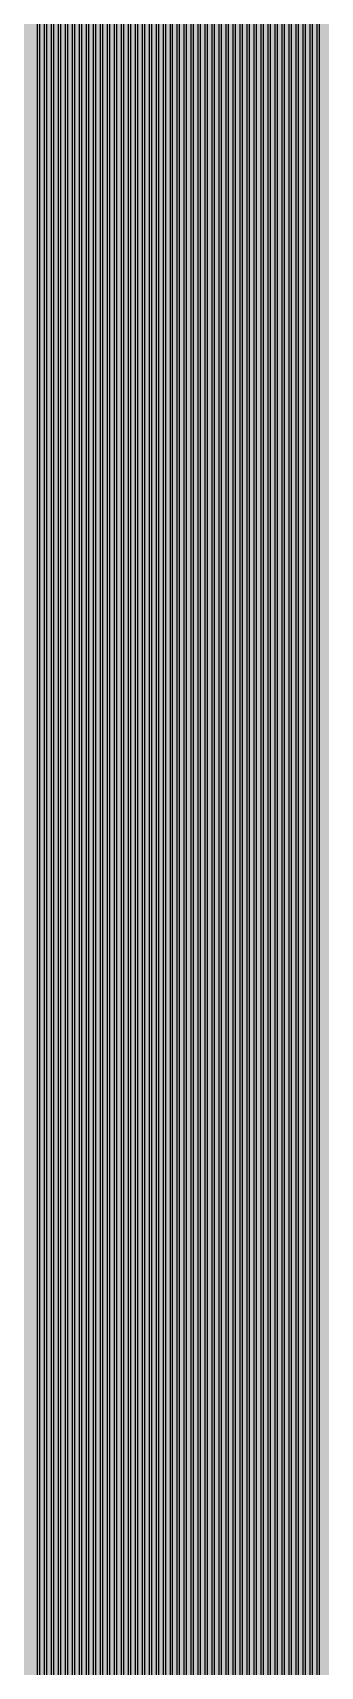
# Model space of a CAD drawing. Header units: metres. Extents: x -7231 to 10969, y -37556 to 1873.
# Drawn here: x 2966 to 3254, y -4676 to -3039 of the extents above; entities that cross this region are included whole.
import ezdxf

# ---------------------------------------------------------------- set-up
doc = ezdxf.new("R2010")
doc.units = ezdxf.units.M
doc.layers.add('Metal1', color=4, linetype='CONTINUOUS')
doc.layers.add('Polyimide', color=7, linetype='CONTINUOUS')

msp = doc.modelspace()

# ---------------------------------------------------------------- hatches: boundary and pattern name
at = {"layer": 'Polyimide'}
msp.add_hatch(color=7, dxfattribs=at).paths.add_polyline_path([(4065.7, -468), (4066.7, -502), (4068.5, -536), (4071.4, -570), (4075.5, -604), (4081, -638), (4088, -672), (4096.5, -706), (4106.6, -740), (4118.3, -774), (4131.6, -808), (4146.5, -842), (4162.9, -876), (4180.7, -910), (4199.8, -944), (4220.2, -978), (4241.7, -1012), (4264.2, -1046), (4287.5, -1080), (4311.5, -1114), (4336, -1148), (4360.9, -1182), (4385.9, -1216), (4410.9, -1250), (4435.7, -1284), (4460.2, -1318), (4484.2, -1352), (4507.5, -1385.9), (4530, -1419.9), (4551.5, -1453.9), (4571.9, -1487.9), (4591.1, -1521.9), (4608.9, -1555.9), (4625.3, -1589.9), (4640.1, -1623.9), (4653.4, -1657.9), (4665.1, -1691.9), (4675.2, -1725.9), (4683.7, -1759.9), (4690.7, -1793.9), (4696.2, -1827.9), (4700.3, -1861.9), (4703.2, -1895.9), (4705.1, -1929.9), (4706.1, -1963.9), (4706.4, -1997.9), (4706.5, -2031.9), (4706.5, -4793), (4710, -4838.4), (4720.2, -4882.7), (4737.1, -4925), (4760.1, -4964.2), (4788.9, -4999.5), (4822.6, -5030), (4860.5, -5055.1), (4901.8, -5074.2), (4901.8, -5074.2), (4970.7, -5105.2), (5034.7, -5145.3), (5092.8, -5193.5), (5143.8, -5249.2), (5186.9, -5311.2), (5221.2, -5378.4), (5246.2, -5449.7), (5261.4, -5523.7), (5266.5, -5599), (5261.4, -5674.3), (5246.2, -5748.3), (5221.2, -5819.6), (5186.9, -5886.8), (5143.8, -5948.8), (5092.8, -6004.5), (5034.7, -6052.7), (4970.7, -6092.8), (4901.8, -6123.8), (4860.5, -6142.9), (4822.6, -6168), (4788.9, -6198.5), (4760.1, -6233.8), (4737.1, -6273), (4720.2, -6315.3), (4710, -6359.6), (4706.5, -6405), (4706.5, -9221.5), (4710, -9266.9), (4720.2, -9311.2), (4737.1, -9353.5), (4760.1, -9392.7), (4788.9, -9428), (4822.6, -9458.5), (4860.5, -9483.6), (4901.8, -9502.7), (4970.7, -9533.7), (5034.7, -9573.8), (5092.8, -9622), (5143.8, -9677.7), (5186.9, -9739.7), (5221.2, -9806.9), (5246.2, -9878.2), (5261.4, -9952.2), (5266.5, -10027.5), (5261.4, -10102.8), (5246.2, -10176.8), (5221.2, -10248.1), (5186.9, -10315.3), (5143.8, -10377.3), (5092.8, -10433), (5034.7, -10481.2), (4970.7, -10521.3), (4901.8, -10552.3), (4860.5, -10571.4), (4822.6, -10596.5), (4788.9, -10627), (4760.1, -10662.3), (4737.1, -10701.5), (4720.2, -10743.8), (4710, -10788.1), (4706.5, -10833.5), (4706.5, -13650), (4710, -13695.4), (4720.2, -13739.7), (4737.1, -13782), (4760.1, -13821.2), (4788.9, -13856.5), (4822.6, -13887), (4860.5, -13912.1), (4901.8, -13931.2), (4970.7, -13962.2), (5034.7, -14002.2), (5092.8, -14050.5), (5143.8, -14106.2), (5186.9, -14168.2), (5221.2, -14235.4), (5246.2, -14306.7), (5261.4, -14380.7), (5266.5, -14456), (5261.4, -14531.3), (5246.2, -14605.3), (5221.2, -14676.5), (5186.9, -14743.8), (5143.8, -14805.8), (5092.8, -14861.5), (5034.7, -14909.7), (4970.7, -14949.8), (4901.8, -14980.8), (4860.5, -14999.9), (4822.6, -15025), (4788.9, -15055.5), (4760.1, -15090.8), (4737.1, -15130), (4720.2, -15172.3), (4710, -15216.6), (4706.5, -15262), (4706.5, -15456), (4720.9, -15750), (4764.1, -16041.3), (4835.7, -16326.8), (4934.9, -16604), (5060.7, -16870.2), (5212.1, -17122.7), (5387.5, -17359.2), (5585.2, -17577.3), (5803.3, -17775), (6039.8, -17950.4), (6292.3, -18101.8), (6558.4, -18227.6), (6835.6, -18326.8), (7121.2, -18398.3), (7412.4, -18441.5), (7706.5, -18456), (9969, -18456), (10047.4, -18459.8), (10125.1, -18471.4), (10201.2, -18490.4), (10275.2, -18516.9), (10346.1, -18550.5), (10413.5, -18590.8), (10476.5, -18637.6), (10534.7, -18690.3), (10587.4, -18748.5), (10634.2, -18811.5), (10674.5, -18878.9), (10708.1, -18949.8), (10734.6, -19023.8), (10753.6, -19099.9), (10765.2, -19177.6), (10769, -19256), (10769, -20895.8), (10730.2, -20951.4), (10694.6, -21009.1), (10662.2, -21068.6), (10633.2, -21129.9), (10607.6, -21192.7), (10585.5, -21256.7), (10566.9, -21322), (10552, -21388.1), (10540.8, -21455), (10533.4, -21522.3), (10529.6, -21590), (10529.6, -21657.8), (10533.4, -21725.5), (10540.8, -21792.9), (10552, -21859.7), (10566.9, -21925.9), (10585.5, -21991.1), (10607.6, -22055.2), (10633.2, -22117.9), (10662.2, -22179.2), (10694.6, -22238.7), (10730.2, -22296.4), (10769, -22352), (10769, -32454.2), (10728.7, -32510.5), (10691.7, -32568.9), (10658, -32629.3), (10627.8, -32691.6), (10601.2, -32755.4), (10578.2, -32820.7), (10558.9, -32887.1), (10543.4, -32954.5), (10531.8, -33022.7), (10524, -33091.4), (10520.1, -33160.5), (10520.1, -33229.7), (10524, -33298.8), (10531.8, -33367.5), (10543.4, -33435.7), (10558.9, -33503.1), (10578.2, -33569.5), (10601.2, -33634.8), (10627.8, -33698.6), (10658, -33760.8), (10691.7, -33821.3), (10728.7, -33879.7), (10769, -33936), (10769, -36556), (10765.2, -36634.4), (10753.6, -36712.1), (10734.6, -36788.2), (10708.1, -36862.1), (10674.5, -36933.1), (10634.2, -37000.5), (10587.4, -37063.5), (10534.7, -37121.7), (10476.5, -37174.4), (10413.5, -37221.2), (10346.1, -37261.5), (10275.2, -37295.1), (10201.2, -37321.6), (10125.1, -37340.6), (10047.4, -37352.1), (9969, -37356), (-6231, -37356), (-6309.4, -37352.1), (-6387.1, -37340.6), (-6463.2, -37321.6), (-6537.2, -37295.1), (-6608.1, -37261.5), (-6675.5, -37221.2), (-6738.5, -37174.4), (-6796.7, -37121.7), (-6849.4, -37063.5), (-6896.2, -37000.5), (-6936.5, -36933.1), (-6970.1, -36862.1), (-6996.6, -36788.2), (-7015.6, -36712.1), (-7027.2, -36634.4), (-7031, -36556), (-7031, -33936), (-6990.7, -33879.8), (-6953.7, -33821.3), (-6920, -33760.9), (-6889.8, -33698.6), (-6863.2, -33634.8), (-6840.2, -33569.5), (-6820.9, -33503.1), (-6805.4, -33435.7), (-6793.7, -33367.5), (-6785.9, -33298.8), (-6782, -33229.7), (-6782, -33160.5), (-6785.9, -33091.4), (-6793.7, -33022.7), (-6805.4, -32954.5), (-6820.9, -32887.1), (-6840.2, -32820.6), (-6863.2, -32755.4), (-6889.8, -32691.5), (-6920, -32629.3), (-6953.7, -32568.9), (-6990.7, -32510.4), (-7031, -32454.2), (-7031, -22364.8), (-6990.7, -22308.6), (-6953.7, -22250.1), (-6920, -22189.7), (-6889.8, -22127.5), (-6863.2, -22063.6), (-6840.2, -21998.4), (-6820.9, -21931.9), (-6805.4, -21864.5), (-6793.7, -21796.3), (-6785.9, -21727.6), (-6782, -21658.5), (-6782, -21589.3), (-6785.9, -21520.3), (-6793.7, -21451.5), (-6805.4, -21383.3), (-6820.9, -21315.9), (-6840.2, -21249.5), (-6863.2, -21184.2), (-6889.8, -21120.4), (-6920, -21058.1), (-6953.7, -20997.7), (-6990.7, -20939.3), (-7031, -20883), (-7031, -19256), (-7027.2, -19177.6), (-7015.6, -19099.9), (-6996.6, -19023.8), (-6970.1, -18949.8), (-6936.5, -18878.9), (-6896.2, -18811.5), (-6849.4, -18748.5), (-6796.7, -18690.3), (-6738.5, -18637.6), (-6675.5, -18590.8), (-6608.1, -18550.5), (-6537.2, -18516.9), (-6463.2, -18490.4), (-6387.1, -18471.4), (-6309.4, -18459.8), (-6231, -18456), (-3968.5, -18456), (-3674.4, -18441.5), (-3383.2, -18398.3), (-3097.6, -18326.8), (-2820.4, -18227.6), (-2554.3, -18101.8), (-2301.8, -17950.4), (-2065.3, -17775), (-1847.2, -17577.3), (-1649.5, -17359.2), (-1474.1, -17122.7), (-1322.7, -16870.2), (-1196.9, -16604), (-1097.7, -16326.8), (-1026.1, -16041.3), (-982.9, -15750), (-968.5, -15456), (-968.5, -15262), (-972, -15216.6), (-982.2, -15172.3), (-999.1, -15130), (-1022.1, -15090.8), (-1050.9, -15055.5), (-1084.6, -15025), (-1122.5, -14999.9), (-1163.8, -14980.8), (-1232.7, -14949.8), (-1296.7, -14909.7), (-1354.8, -14861.5), (-1405.8, -14805.8), (-1448.9, -14743.8), (-1483.2, -14676.5), (-1508.2, -14605.3), (-1523.4, -14531.3), (-1528.5, -14456), (-1523.4, -14380.7), (-1508.2, -14306.7), (-1483.2, -14235.4), (-1448.9, -14168.2), (-1405.8, -14106.2), (-1354.8, -14050.5), (-1296.7, -14002.2), (-1232.7, -13962.2), (-1163.8, -13931.2), (-1122.5, -13912.1), (-1084.6, -13887), (-1050.9, -13856.5), (-1022.1, -13821.2), (-999.1, -13782), (-982.2, -13739.7), (-972, -13695.4), (-968.5, -13650), (-968.5, -12309.6), (-972, -12264.3), (-982.2, -12219.9), (-999.1, -12177.7), (-1022.1, -12138.5), (-1050.9, -12103.2), (-1084.6, -12072.6), (-1122.5, -12047.5), (-1163.8, -12028.5), (-1232.7, -11997.4), (-1296.7, -11957.4), (-1354.8, -11909.1), (-1405.8, -11853.5), (-1448.9, -11791.5), (-1483.2, -11724.2), (-1508.2, -11653), (-1523.4, -11579), (-1528.5, -11503.7), (-1523.4, -11428.3), (-1508.2, -11354.4), (-1483.2, -11283.1), (-1448.9, -11215.9), (-1405.8, -11153.8), (-1354.8, -11098.2), (-1296.7, -11049.9), (-1232.7, -11009.9), (-1163.8, -10978.8), (-1122.5, -10959.8), (-1084.6, -10934.7), (-1050.9, -10904.1), (-1022.1, -10868.9), (-999.1, -10829.6), (-982.2, -10787.4), (-972, -10743), (-968.5, -10697.7), (-968.5, -9357.3), (-972, -9311.9), (-982.2, -9267.6), (-999.1, -9225.4), (-1022.1, -9186.1), (-1050.9, -9150.8), (-1084.6, -9120.3), (-1122.5, -9095.2), (-1163.8, -9076.2), (-1163.8, -9076.2), (-1232.7, -9045.1), (-1296.7, -9005.1), (-1354.8, -8956.8), (-1405.8, -8901.1), (-1448.9, -8839.1), (-1483.2, -8771.9), (-1508.2, -8700.6), (-1523.4, -8626.7), (-1528.5, -8551.3), (-1523.4, -8476), (-1508.2, -8402), (-1483.2, -8330.8), (-1448.9, -8263.5), (-1405.8, -8201.5), (-1354.8, -8145.9), (-1296.7, -8097.6), (-1232.7, -8057.6), (-1163.8, -8026.5), (-1163.8, -8026.5), (-1122.5, -8007.4), (-1084.6, -7982.4), (-1050.9, -7951.8), (-1022.1, -7916.5), (-999.1, -7877.3), (-982.2, -7835), (-972, -7790.7), (-968.5, -7745.4), (-968.5, -6405), (-972, -6359.6), (-982.2, -6315.3), (-999.1, -6273), (-1022.1, -6233.8), (-1050.9, -6198.5), (-1084.6, -6168), (-1122.5, -6142.9), (-1163.8, -6123.8), (-1163.8, -6123.8), (-1232.7, -6092.8), (-1296.7, -6052.7), (-1354.8, -6004.5), (-1405.8, -5948.8), (-1448.9, -5886.8), (-1483.2, -5819.6), (-1508.2, -5748.3), (-1523.4, -5674.3), (-1528.5, -5599), (-1523.4, -5523.7), (-1508.2, -5449.7), (-1483.2, -5378.4), (-1448.9, -5311.2), (-1405.8, -5249.2), (-1354.8, -5193.5), (-1296.7, -5145.3), (-1232.7, -5105.2), (-1163.8, -5074.2), (-1163.8, -5074.2), (-1122.5, -5055.1), (-1084.6, -5030), (-1050.9, -4999.5), (-1022.1, -4964.2), (-999.1, -4925), (-982.2, -4882.7), (-972, -4838.4), (-968.5, -4793), (-968.5, -2031.9), (-968.4, -1997.9), (-968.1, -1963.9), (-967.1, -1929.9), (-965.2, -1895.9), (-962.2, -1861.9), (-958, -1827.9), (-952.4, -1793.9), (-945.3, -1759.9), (-936.6, -1725.9), (-926.4, -1691.9), (-914.4, -1657.9), (-900.9, -1623.9), (-885.7, -1589.9), (-869.1, -1555.9), (-850.9, -1521.9), (-831.4, -1487.9), (-810.6, -1453.9), (-788.7, -1419.9), (-765.8, -1385.9), (-742.1, -1352), (-717.6, -1318), (-692.7, -1284), (-667.4, -1250), (-641.9, -1216), (-616.4, -1182), (-591.1, -1148), (-566.1, -1114), (-541.7, -1080), (-517.9, -1046), (-495, -1012), (-473.1, -978), (-452.4, -944), (-432.8, -910), (-414.7, -876), (-398, -842), (-382.9, -808), (-369.3, -774), (-357.4, -740), (-347.1, -706), (-338.4, -672), (-331.3, -638), (-325.7, -604), (-321.5, -570), (-318.6, -536), (-316.7, -502), (-315.7, -468), (-315.3, -434), (-315.2, -400), (-315.2, 401), (-315.2, 451), (-315.2, 1644), (-270.2, 1644), (-270, 1637.1), (-269.4, 1630.3), (-268.2, 1623.5), (-266.7, 1616.8), (-264.7, 1610.2), (-262.3, 1603.8), (-259.4, 1597.6), (-256.2, 1591.5), (-252.6, 1585.7), (-248.6, 1580.1), (-244.2, 1574.8), (-239.5, 1569.8), (-234.5, 1565.1), (-229.2, 1560.7), (-223.6, 1556.7), (-217.8, 1553.1), (-211.7, 1549.8), (-205.4, 1547), (-199, 1544.6), (-192.4, 1542.6), (-185.7, 1541), (-179, 1539.9), (-172.1, 1539.2), (-165.2, 1539), (-158.4, 1539.2), (-151.5, 1539.9), (-144.8, 1541), (-138.1, 1542.6), (-131.5, 1544.6), (-125.1, 1547), (-118.8, 1549.8), (-112.8, 1553.1), (-106.9, 1556.7), (-101.3, 1560.7), (-96, 1565.1), (-91, 1569.8), (-86.3, 1574.8), (-81.9, 1580.1), (-77.9, 1585.7), (-74.3, 1591.5), (-71.1, 1597.6), (-68.2, 1603.8), (-65.8, 1610.2), (-63.8, 1616.8), (-62.3, 1623.5), (-61.1, 1630.3), (-60.5, 1637.1), (-60.2, 1644), (1853, 1644), (1853, 1573), (3815.2, 1573), (3815.5, 1579.5), (3816.1, 1586.1), (3817.2, 1592.5), (3818.7, 1598.9), (3820.6, 1605.1), (3822.9, 1611.3), (3825.6, 1617.2), (3828.6, 1623), (3832.1, 1628.6), (3835.9, 1633.9), (3840.1, 1638.9), (3844.5, 1643.7), (3849.3, 1648.2), (3854.4, 1652.3), (3859.7, 1656.1), (3865.2, 1659.6), (3871, 1662.7), (3877, 1665.4), (3883.1, 1667.7), (3889.4, 1669.6), (3895.7, 1671.1), (3902.2, 1672.1), (3908.7, 1672.8), (3915.2, 1673), (3921.8, 1672.8), (3928.3, 1672.1), (3934.8, 1671.1), (3941.1, 1669.6), (3947.4, 1667.7), (3953.5, 1665.4), (3959.5, 1662.7), (3965.2, 1659.6), (3970.8, 1656.1), (3976.1, 1652.3), (3981.2, 1648.2), (3986, 1643.7), (3990.4, 1638.9), (3994.6, 1633.9), (3998.4, 1628.6), (4001.9, 1623), (4004.9, 1617.2), (4007.6, 1611.3), (4009.9, 1605.1), (4011.8, 1598.9), (4013.3, 1592.5), (4014.4, 1586.1), (4015, 1579.5), (4015.2, 1573), (4065.2, 1573), (4065.2, 451), (4065.2, 401), (4065.2, -400), (4065.3, -434), (4065.7, -468)])

# ---------------------------------------------------------------- linework, layer by layer
at = {"layer": 'Metal1'}
for points in [[(2970.5, -16631.9), (2970.5, -2032.1), (2956.3, -1988.2), (2942.1, -1944.2), (2927.9, -1900.2), (2913.7, -1856.1), (2899.5, -1812.1), (2885.2, -1768.1), (2871, -1724.1), (2857.2, -1680.1), (2843.8, -1636), (2830.7, -1592), (2818.1, -1548), (2805.9, -1503.9), (2794.1, -1459.9), (2782.7, -1415.9), (2771.7, -1371.9)], [(2773.6, -1371.4), (2784.6, -1415.4), (2796, -1459.4), (2807.9, -1503.4), (2820.1, -1547.4), (2832.7, -1591.4), (2845.7, -1635.5), (2859.1, -1679.5), (2873, -1723.5), (2887.1, -1767.5), (2901.4, -1811.5), (2915.6, -1855.5), (2929.8, -1899.6), (2944, -1943.6), (2958.2, -1987.6), (2972.5, -2031.8), (2972.5, -16631.9)], [(2977.5, -16631.9), (2977.5, -2032.1), (2963.2, -1988.2), (2948.9, -1944.2), (2934.6, -1900.2), (2920.3, -1856.1), (2906, -1812.1), (2891.7, -1768.1), (2877.4, -1724.1), (2863.4, -1680.1), (2849.9, -1636), (2836.8, -1592), (2824.1, -1548), (2811.8, -1504), (2799.9, -1459.9), (2788.4, -1415.9), (2777.3, -1371.9)], [(2779.3, -1371.4), (2790.4, -1415.4), (2801.9, -1459.4), (2813.7, -1503.4), (2826, -1547.4), (2838.7, -1591.4), (2851.8, -1635.5), (2865.3, -1679.5), (2879.3, -1723.5), (2893.6, -1767.5), (2907.9, -1811.5), (2922.2, -1855.5), (2936.5, -1899.5), (2950.8, -1943.6), (2965.1, -1987.6), (2979.5, -2031.8), (2979.5, -16631.9)], [(2984.5, -16631.9), (2984.5, -2032.1), (2970.2, -1988.2), (2955.8, -1944.2), (2941.5, -1900.2), (2927.1, -1856.1), (2912.8, -1812.1), (2898.4, -1768.1), (2884.1, -1724.1), (2870.1, -1680.1), (2856.6, -1636), (2843.4, -1592), (2830.7, -1548), (2818.4, -1504), (2806.4, -1459.9), (2794.9, -1415.9), (2783.8, -1371.9)], [(2785.7, -1371.4), (2796.9, -1415.4), (2808.4, -1459.4), (2820.3, -1503.4), (2832.6, -1547.4), (2845.3, -1591.4), (2858.5, -1635.5), (2872, -1679.5), (2886, -1723.5), (2900.3, -1767.5), (2914.7, -1811.5), (2929, -1855.5), (2943.4, -1899.5), (2957.7, -1943.6), (2972.1, -1987.6), (2986.5, -2031.8), (2986.5, -16631.9)], [(2991.5, -16631.9), (2991.5, -2032.1), (2977.3, -1988.2), (2963.1, -1944.2), (2949, -1900.2), (2934.8, -1856.1), (2920.6, -1812.1), (2906.4, -1768.1), (2892.2, -1724.1), (2878.3, -1680.1), (2864.9, -1636), (2851.9, -1592), (2839.3, -1548), (2827.1, -1503.9), (2815.3, -1459.9), (2803.9, -1415.9), (2792.9, -1371.9)], [(2794.9, -1371.4), (2805.9, -1415.4), (2817.3, -1459.4), (2829.1, -1503.4), (2841.3, -1547.4), (2853.9, -1591.4), (2866.8, -1635.5), (2880.3, -1679.5), (2894.1, -1723.5), (2908.3, -1767.5), (2922.5, -1811.5), (2936.7, -1855.5), (2950.9, -1899.6), (2965.1, -1943.6), (2979.3, -1987.6), (2993.5, -2031.8), (2993.5, -16631.9)], [(2998.5, -16631.9), (2998.5, -2032.1), (2984.3, -1988.2), (2970, -1944.2), (2955.7, -1900.2), (2941.4, -1856.1), (2927.1, -1812.1), (2912.8, -1768.1), (2898.5, -1724.1), (2884.6, -1680.1), (2871.1, -1636), (2858, -1592), (2845.3, -1548), (2833, -1504), (2821.2, -1459.9), (2809.7, -1415.9), (2798.6, -1371.9)], [(2800.5, -1371.4), (2811.6, -1415.4), (2823.1, -1459.4), (2835, -1503.4), (2847.2, -1547.4), (2859.9, -1591.4), (2873, -1635.5), (2886.5, -1679.5), (2900.4, -1723.5), (2914.7, -1767.5), (2929, -1811.5), (2943.3, -1855.5), (2957.6, -1899.5), (2971.9, -1943.6), (2986.2, -1987.6), (3000.5, -2031.8), (3000.5, -16631.9)], [(3005.5, -16631.9), (3005.5, -2032.1), (2991.2, -1988.2), (2976.8, -1944.2), (2962.4, -1900.2), (2948, -1856.1), (2933.6, -1812.1), (2919.2, -1768.1), (2904.8, -1724.1), (2890.8, -1680.1), (2877.2, -1636), (2864, -1592), (2851.3, -1548), (2838.9, -1504), (2827, -1459.9), (2815.4, -1415.9), (2804.2, -1371.9)], [(2806.2, -1371.4), (2817.3, -1415.4), (2828.9, -1459.4), (2840.9, -1503.4), (2853.2, -1547.4), (2866, -1591.4), (2879.1, -1635.5), (2892.7, -1679.5), (2906.7, -1723.5), (2921.1, -1767.5), (2935.5, -1811.5), (2949.9, -1855.5), (2964.3, -1899.5), (2978.7, -1943.6), (2993.1, -1987.6), (3007.5, -2031.8), (3007.5, -16631.9)], [(3012.5, -16631.9), (3012.5, -2032.1), (2998.1, -1988.2), (2983.6, -1944.2), (2969.1, -1900.2), (2954.6, -1856.2), (2940.1, -1812.1), (2925.6, -1768.1), (2911.2, -1724.1), (2897.1, -1680.1), (2883.4, -1636), (2870.1, -1592), (2857.3, -1548), (2844.8, -1504), (2832.8, -1459.9), (2821.1, -1415.9), (2809.9, -1371.9)], [(2811.8, -1371.4), (2823.1, -1415.4), (2834.7, -1459.4), (2846.7, -1503.4), (2859.2, -1547.4), (2872, -1591.4), (2885.3, -1635.5), (2899, -1679.5), (2913.1, -1723.5), (2927.5, -1767.5), (2942, -1811.5), (2956.5, -1855.5), (2971, -1899.5), (2985.5, -1943.6), (3000, -1987.6), (3014.5, -2031.8), (3014.5, -16631.9)], [(3019.5, -16631.9), (3019.5, -2032.1), (3005, -1988.2), (2990.4, -1944.2), (2975.8, -1900.2), (2961.2, -1856.2), (2946.6, -1812.1), (2932.1, -1768.1), (2917.5, -1724.1), (2903.3, -1680.1), (2889.5, -1636), (2876.2, -1592), (2863.2, -1548), (2850.7, -1504), (2838.6, -1459.9), (2826.9, -1415.9), (2815.6, -1371.9)], [(2817.5, -1371.4), (2828.8, -1415.4), (2840.5, -1459.4), (2852.6, -1503.4), (2865.2, -1547.4), (2878.1, -1591.4), (2891.4, -1635.4), (2905.2, -1679.5), (2919.4, -1723.5), (2934, -1767.5), (2948.5, -1811.5), (2963.1, -1855.5), (2977.7, -1899.5), (2992.3, -1943.6), (3006.9, -1987.6), (3021.5, -2031.8), (3021.5, -16631.9)], [(3026.5, -16631.9), (3026.5, -2032.1), (3011.9, -1988.2), (2997.2, -1944.2), (2982.5, -1900.2), (2967.8, -1856.2), (2953.2, -1812.1), (2938.5, -1768.1), (2923.8, -1724.1), (2909.5, -1680.1), (2895.7, -1636), (2882.2, -1592), (2869.2, -1548), (2856.6, -1504), (2844.4, -1459.9), (2832.6, -1415.9), (2821.2, -1371.9)], [(2823.2, -1371.4), (2834.5, -1415.4), (2846.3, -1459.4), (2858.5, -1503.4), (2871.1, -1547.4), (2884.1, -1591.4), (2897.6, -1635.4), (2911.4, -1679.5), (2925.7, -1723.5), (2940.4, -1767.5), (2955.1, -1811.5), (2969.7, -1855.5), (2984.4, -1899.5), (2999.1, -1943.6), (3013.8, -1987.6), (3028.5, -2031.8), (3028.5, -16631.9)], [(3033.5, -16631.9), (3033.5, -2032.1), (3018.8, -1988.2), (3004, -1944.2), (2989.2, -1900.2), (2974.5, -1856.2), (2959.7, -1812.1), (2944.9, -1768.1), (2930.2, -1724.1), (2915.8, -1680.1), (2901.8, -1636), (2888.3, -1592), (2875.2, -1548), (2862.5, -1504), (2850.2, -1459.9), (2838.3, -1415.9), (2826.9, -1371.9)], [(2828.8, -1371.4), (2840.3, -1415.4), (2852.1, -1459.4), (2864.4, -1503.4), (2877.1, -1547.4), (2890.2, -1591.4), (2903.7, -1635.4), (2917.7, -1679.5), (2932.1, -1723.5), (2946.8, -1767.5), (2961.6, -1811.5), (2976.4, -1855.5), (2991.1, -1899.5), (3005.9, -1943.6), (3020.7, -1987.6), (3035.5, -2031.8), (3035.5, -16631.9)], [(3040.5, -16631.9), (3040.5, -2032.1), (3025.7, -1988.2), (3010.8, -1944.2), (2995.9, -1900.2), (2981.1, -1856.2), (2966.2, -1812.1), (2951.3, -1768.1), (2936.5, -1724.1), (2922, -1680.1), (2908, -1636), (2894.3, -1592), (2881.1, -1548), (2868.4, -1504), (2856, -1459.9), (2844.1, -1415.9), (2832.5, -1371.9)], [(2834.5, -1371.4), (2846, -1415.4), (2858, -1459.4), (2870.3, -1503.4), (2883.1, -1547.4), (2896.3, -1591.4), (2909.9, -1635.4), (2923.9, -1679.5), (2938.4, -1723.5), (2953.2, -1767.5), (2968.1, -1811.5), (2983, -1855.5), (2997.8, -1899.5), (3012.7, -1943.6), (3027.6, -1987.6), (3042.5, -2031.8), (3042.5, -16631.9)], [(3047.5, -16631.9), (3047.5, -2032.1), (3032.6, -1988.2), (3017.6, -1944.2), (3002.7, -1900.2), (2987.7, -1856.2), (2972.7, -1812.1), (2957.8, -1768.1), (2942.8, -1724.1), (2928.2, -1680.1), (2914.1, -1636), (2900.4, -1592), (2887.1, -1548), (2874.3, -1504), (2861.8, -1459.9), (2849.8, -1415.9), (2838.2, -1371.9)], [(2840.1, -1371.4), (2851.7, -1415.4), (2863.8, -1459.4), (2876.2, -1503.4), (2889, -1547.4), (2902.3, -1591.4), (2916, -1635.4), (2930.1, -1679.5), (2944.7, -1723.5), (2959.6, -1767.5), (2974.6, -1811.5), (2989.6, -1855.5), (3004.5, -1899.5), (3019.5, -1943.6), (3034.5, -1987.6), (3049.5, -2031.7), (3049.5, -16631.9)], [(3054.5, -16631.9), (3054.5, -2032.1), (3039.5, -1988.2), (3024.4, -1944.2), (3009.4, -1900.2), (2994.3, -1856.2), (2979.2, -1812.1), (2964.2, -1768.1), (2949.1, -1724.1), (2934.5, -1680.1), (2920.2, -1636), (2906.5, -1592), (2893.1, -1548), (2880.2, -1504), (2867.6, -1459.9), (2855.5, -1415.9), (2843.9, -1371.9)], [(2845.8, -1371.4), (2857.5, -1415.4), (2869.6, -1459.4), (2882.1, -1503.4), (2895, -1547.4), (2908.4, -1591.4), (2922.2, -1635.4), (2936.4, -1679.5), (2951, -1723.5), (2966.1, -1767.5), (2981.1, -1811.5), (2996.2, -1855.5), (3011.3, -1899.5), (3026.3, -1943.6), (3041.4, -1987.6), (3056.5, -2031.7), (3056.5, -16631.9)], [(3061.5, -16631.9), (3061.5, -2032.1), (3046.4, -1988.2), (3031.2, -1944.2), (3016.1, -1900.2), (3000.9, -1856.2), (2985.8, -1812.1), (2970.6, -1768.1), (2955.5, -1724.1), (2940.7, -1680.1), (2926.4, -1636), (2912.5, -1592), (2899.1, -1548), (2886.1, -1504), (2873.5, -1459.9), (2861.3, -1415.9), (2849.5, -1371.9)], [(2851.5, -1371.4), (2863.2, -1415.4), (2875.4, -1459.4), (2888, -1503.4), (2901, -1547.4), (2914.4, -1591.4), (2928.3, -1635.4), (2942.6, -1679.4), (2957.4, -1723.5), (2972.5, -1767.5), (2987.7, -1811.5), (3002.8, -1855.5), (3018, -1899.5), (3033.1, -1943.6), (3048.3, -1987.6), (3063.5, -2031.7), (3063.5, -16631.9)], [(3068.5, -16631.9), (3068.5, -2032.1), (3053.3, -1988.2), (3038, -1944.2), (3022.8, -1900.2), (3007.5, -1856.2), (2992.3, -1812.1), (2977, -1768.1), (2961.8, -1724.1), (2946.9, -1680.1), (2932.5, -1636), (2918.6, -1592), (2905, -1548), (2891.9, -1504), (2879.3, -1459.9), (2867, -1415.9), (2855.2, -1371.9)], [(2857.1, -1371.4), (2868.9, -1415.4), (2881.2, -1459.4), (2893.9, -1503.4), (2907, -1547.4), (2920.5, -1591.4), (2934.4, -1635.4), (2948.8, -1679.4), (2963.7, -1723.5), (2978.9, -1767.5), (2994.2, -1811.5), (3009.4, -1855.5), (3024.7, -1899.5), (3039.9, -1943.5), (3055.2, -1987.6), (3070.5, -2031.7), (3070.5, -16631.9)], [(3075.5, -16631.9), (3075.5, -2032.1), (3060.2, -1988.2), (3044.9, -1944.2), (3029.5, -1900.2), (3014.2, -1856.2), (2998.8, -1812.2), (2983.5, -1768.1), (2968.1, -1724.1), (2953.2, -1680.1), (2938.7, -1636.1), (2924.6, -1592), (2911, -1548), (2897.8, -1504), (2885.1, -1459.9), (2872.7, -1415.9), (2860.8, -1371.9)], [(2862.8, -1371.4), (2874.7, -1415.4), (2887, -1459.4), (2899.7, -1503.4), (2912.9, -1547.4), (2926.5, -1591.4), (2940.6, -1635.4), (2955.1, -1679.4), (2970, -1723.5), (2985.3, -1767.5), (3000.7, -1811.5), (3016, -1855.5), (3031.4, -1899.5), (3046.7, -1943.5), (3062.1, -1987.6), (3077.5, -2031.7), (3077.5, -16631.9)], [(3082.5, -16631.9), (3082.5, -2032.1), (3067.2, -1988.2), (3051.8, -1944.2), (3036.4, -1900.2), (3021, -1856.2), (3005.6, -1812.2), (2990.2, -1768.1), (2974.9, -1724.1), (2959.9, -1680.1), (2945.3, -1636.1), (2931.2, -1592), (2917.6, -1548), (2904.4, -1504), (2891.6, -1459.9), (2879.2, -1415.9), (2867.3, -1371.9)], [(2869.2, -1371.4), (2881.2, -1415.4), (2893.5, -1459.4), (2906.3, -1503.4), (2919.5, -1547.4), (2933.2, -1591.4), (2947.2, -1635.4), (2961.8, -1679.4), (2976.8, -1723.5), (2992.1, -1767.5), (3007.5, -1811.5), (3022.9, -1855.5), (3038.3, -1899.5), (3053.7, -1943.5), (3069.1, -1987.6), (3084.5, -2031.7), (3084.5, -16631.9)], [(3089.5, -16631.9), (3089.5, -2032.1), (3074.3, -1988.2), (3059.1, -1944.2), (3043.9, -1900.2), (3028.6, -1856.2), (3013.4, -1812.1), (2998.1, -1768.1), (2982.9, -1724.1), (2968.1, -1680.1), (2953.7, -1636), (2939.8, -1592), (2926.2, -1548), (2913.2, -1504), (2900.5, -1459.9), (2888.3, -1415.9), (2876.4, -1371.9)], [(2878.4, -1371.4), (2890.2, -1415.4), (2902.4, -1459.4), (2915.1, -1503.4), (2928.2, -1547.4), (2941.7, -1591.4), (2955.6, -1635.4), (2970, -1679.4), (2984.8, -1723.5), (3000, -1767.5), (3015.3, -1811.5), (3030.5, -1855.5), (3045.7, -1899.5), (3061, -1943.5), (3076.2, -1987.6), (3091.5, -2031.7), (3091.5, -16631.9)], [(3096.5, -16631.9), (3096.5, -2032.1), (3081.2, -1988.2), (3065.9, -1944.2), (3050.6, -1900.2), (3035.2, -1856.2), (3019.9, -1812.2), (3004.6, -1768.1), (2989.3, -1724.1), (2974.3, -1680.1), (2959.9, -1636.1), (2945.8, -1592), (2932.2, -1548), (2919.1, -1504), (2906.3, -1459.9), (2894, -1415.9), (2882.1, -1371.9)], [(2884, -1371.4), (2895.9, -1415.4), (2908.2, -1459.4), (2921, -1503.4), (2934.1, -1547.4), (2947.7, -1591.4), (2961.8, -1635.4), (2976.2, -1679.4), (2991.2, -1723.5), (3006.5, -1767.5), (3021.8, -1811.5), (3037.1, -1855.5), (3052.5, -1899.5), (3067.8, -1943.5), (3083.1, -1987.6), (3098.5, -2031.7), (3098.5, -16631.9)], [(3103.5, -16631.9), (3103.5, -2032.1), (3088.1, -1988.2), (3072.7, -1944.2), (3057.3, -1900.2), (3041.9, -1856.2), (3026.4, -1812.2), (3011, -1768.1), (2995.6, -1724.1), (2980.6, -1680.1), (2966, -1636.1), (2951.9, -1592), (2938.2, -1548), (2924.9, -1504), (2912.1, -1459.9), (2899.7, -1415.9), (2887.8, -1371.9)], [(2889.7, -1371.4), (2901.7, -1415.4), (2914.1, -1459.4), (2926.9, -1503.4), (2940.1, -1547.4), (2953.8, -1591.4), (2967.9, -1635.4), (2982.5, -1679.4), (2997.5, -1723.5), (3012.9, -1767.5), (3028.3, -1811.5), (3043.7, -1855.5), (3059.2, -1899.5), (3074.6, -1943.5), (3090, -1987.6), (3105.5, -2031.7), (3105.5, -16631.9)], [(3110.5, -16631.9), (3110.5, -2032.1), (3095, -1988.2), (3079.5, -1944.2), (3064, -1900.2), (3048.5, -1856.2), (3032.9, -1812.2), (3017.4, -1768.1), (3001.9, -1724.1), (2986.8, -1680.1), (2972.1, -1636.1), (2957.9, -1592), (2944.2, -1548), (2930.8, -1504), (2917.9, -1459.9), (2905.5, -1415.9), (2893.4, -1371.9)], [(2895.4, -1371.4), (2907.4, -1415.4), (2919.9, -1459.4), (2932.8, -1503.4), (2946.1, -1547.4), (2959.8, -1591.4), (2974, -1635.4), (2988.7, -1679.4), (3003.8, -1723.5), (3019.3, -1767.5), (3034.8, -1811.5), (3050.4, -1855.5), (3065.9, -1899.5), (3081.4, -1943.5), (3096.9, -1987.6), (3112.5, -2031.7), (3112.5, -16631.9)], [(3117.5, -16631.9), (3117.5, -2032.1), (3101.9, -1988.2), (3086.3, -1944.2), (3070.7, -1900.2), (3055.1, -1856.2), (3039.5, -1812.2), (3023.8, -1768.1), (3008.3, -1724.1), (2993, -1680.1), (2978.3, -1636.1), (2964, -1592), (2950.1, -1548), (2936.7, -1504), (2923.7, -1459.9), (2911.2, -1415.9), (2899.1, -1371.9)], [(2901, -1371.4), (2913.1, -1415.4), (2925.7, -1459.4), (2938.6, -1503.4), (2952, -1547.4), (2965.9, -1591.4), (2980.2, -1635.4), (2994.9, -1679.4), (3010.1, -1723.5), (3025.7, -1767.5), (3041.4, -1811.5), (3057, -1855.5), (3072.6, -1899.5), (3088.2, -1943.5), (3103.8, -1987.6), (3119.5, -2031.7), (3119.5, -16631.9)], [(3124.5, -16631.9), (3124.5, -2032.1), (3108.8, -1988.2), (3093.1, -1944.2), (3077.4, -1900.2), (3061.7, -1856.2), (3046, -1812.2), (3030.3, -1768.1), (3014.6, -1724.1), (2999.3, -1680.1), (2984.4, -1636.1), (2970, -1592), (2956.1, -1548), (2942.6, -1504), (2929.6, -1459.9), (2916.9, -1415.9), (2904.7, -1371.9)], [(2906.7, -1371.4), (2918.9, -1415.4), (2931.5, -1459.4), (2944.5, -1503.4), (2958, -1547.4), (2972, -1591.4), (2986.3, -1635.4), (3001.2, -1679.4), (3016.5, -1723.4), (3032.2, -1767.5), (3047.9, -1811.5), (3063.6, -1855.5), (3079.3, -1899.5), (3095, -1943.5), (3110.7, -1987.6), (3126.5, -2031.7), (3126.5, -16631.9)], [(3131.5, -16631.9), (3131.5, -2032.1), (3115.7, -1988.2), (3099.9, -1944.2), (3084.1, -1900.2), (3068.3, -1856.2), (3052.5, -1812.2), (3036.7, -1768.1), (3020.9, -1724.1), (3005.5, -1680.1), (2990.6, -1636.1), (2976.1, -1592), (2962.1, -1548), (2948.5, -1504), (2935.4, -1459.9), (2922.7, -1415.9), (2910.4, -1371.9)], [(2912.3, -1371.4), (2924.6, -1415.4), (2937.3, -1459.4), (2950.4, -1503.4), (2964, -1547.4), (2978, -1591.4), (2992.5, -1635.4), (3007.4, -1679.4), (3022.8, -1723.4), (3038.6, -1767.5), (3054.4, -1811.5), (3070.2, -1855.5), (3086, -1899.5), (3101.8, -1943.5), (3117.6, -1987.6), (3133.5, -2031.7), (3133.5, -16631.9)], [(3138.5, -16631.9), (3138.5, -2032.1), (3122.7, -1988.2), (3106.7, -1944.2), (3090.8, -1900.2), (3074.9, -1856.2), (3059, -1812.2), (3043.1, -1768.1), (3027.2, -1724.1), (3011.8, -1680.1), (2996.7, -1636.1), (2982.2, -1592), (2968.1, -1548), (2954.4, -1504), (2941.2, -1460), (2928.4, -1415.9), (2916.1, -1371.9)], [(2918, -1371.4), (2930.3, -1415.4), (2943.1, -1459.4), (2956.3, -1503.4), (2970, -1547.4), (2984.1, -1591.4), (2998.6, -1635.4), (3013.6, -1679.4), (3029.1, -1723.4), (3045, -1767.5), (3060.9, -1811.5), (3076.8, -1855.5), (3092.7, -1899.5), (3108.6, -1943.5), (3124.5, -1987.6), (3140.5, -2031.7), (3140.5, -16631.9)], [(3145.5, -16631.9), (3145.5, -2032.1), (3129.6, -1988.2), (3113.6, -1944.2), (3097.6, -1900.2), (3081.6, -1856.2), (3065.6, -1812.2), (3049.6, -1768.1), (3033.6, -1724.1), (3018, -1680.1), (3002.9, -1636.1), (2988.2, -1592), (2974, -1548), (2960.3, -1504), (2947, -1460), (2934.1, -1415.9), (2921.7, -1371.9)], [(2923.6, -1371.4), (2936.1, -1415.4), (2948.9, -1459.4), (2962.2, -1503.4), (2975.9, -1547.4), (2990.1, -1591.4), (3004.8, -1635.4), (3019.9, -1679.4), (3035.5, -1723.4), (3051.4, -1767.5), (3067.4, -1811.5), (3083.4, -1855.5), (3099.4, -1899.5), (3115.4, -1943.5), (3131.4, -1987.6), (3147.5, -2031.7), (3147.5, -16631.9)], [(3152.5, -16631.9), (3152.5, -2032.1), (3136.5, -1988.2), (3120.4, -1944.2), (3104.3, -1900.2), (3088.2, -1856.2), (3072.1, -1812.2), (3056, -1768.1), (3039.9, -1724.1), (3024.2, -1680.1), (3009, -1636.1), (2994.3, -1592), (2980, -1548), (2966.2, -1504), (2952.8, -1460), (2939.9, -1415.9), (2927.4, -1371.9)], [(2929.3, -1371.4), (2941.8, -1415.4), (2954.7, -1459.4), (2968.1, -1503.4), (2981.9, -1547.4), (2996.2, -1591.4), (3010.9, -1635.4), (3026.1, -1679.4), (3041.8, -1723.4), (3057.9, -1767.5), (3074, -1811.5), (3090, -1855.5), (3106.1, -1899.5), (3122.2, -1943.5), (3138.3, -1987.6), (3154.5, -2031.7), (3154.5, -16631.9)], [(3159.5, -16631.9), (3159.5, -2032.1), (3143.4, -1988.2), (3127.2, -1944.2), (3111, -1900.2), (3094.8, -1856.2), (3078.6, -1812.2), (3062.4, -1768.1), (3046.2, -1724.1), (3030.5, -1680.1), (3015.2, -1636.1), (3000.3, -1592), (2986, -1548), (2972.1, -1504), (2958.6, -1460), (2945.6, -1415.9), (2933, -1371.9)], [(2935, -1371.4), (2947.5, -1415.4), (2960.5, -1459.4), (2974, -1503.4), (2987.9, -1547.4), (3002.2, -1591.4), (3017.1, -1635.4), (3032.3, -1679.4), (3048.1, -1723.4), (3064.3, -1767.5), (3080.5, -1811.5), (3096.7, -1855.5), (3112.9, -1899.5), (3129.1, -1943.5), (3145.2, -1987.6), (3161.5, -2031.7), (3161.5, -16631.9)], [(3166.5, -16631.9), (3166.5, -2032.1), (3150.3, -1988.2), (3134, -1944.2), (3117.7, -1900.2), (3101.4, -1856.2), (3085.1, -1812.2), (3068.8, -1768.1), (3052.6, -1724.1), (3036.7, -1680.1), (3021.3, -1636.1), (3006.4, -1592), (2991.9, -1548), (2978, -1504), (2964.4, -1460), (2951.3, -1415.9), (2938.7, -1371.9)], [(2940.6, -1371.4), (2953.3, -1415.4), (2966.3, -1459.4), (2979.9, -1503.4), (2993.8, -1547.4), (3008.3, -1591.4), (3023.2, -1635.4), (3038.6, -1679.4), (3054.4, -1723.4), (3070.7, -1767.5), (3087, -1811.5), (3103.3, -1855.5), (3119.6, -1899.5), (3135.9, -1943.5), (3152.1, -1987.5), (3168.5, -2031.7), (3168.5, -16631.9)], [(3173.5, -16631.9), (3173.5, -2032.1), (3157.2, -1988.2), (3140.8, -1944.2), (3124.4, -1900.2), (3108, -1856.2), (3091.6, -1812.2), (3075.3, -1768.2), (3058.9, -1724.1), (3042.9, -1680.1), (3027.5, -1636.1), (3012.5, -1592), (2997.9, -1548), (2983.8, -1504), (2970.2, -1460), (2957.1, -1415.9), (2944.4, -1371.9)], [(2946.3, -1371.4), (2959, -1415.4), (2972.1, -1459.4), (2985.8, -1503.4), (2999.8, -1547.4), (3014.3, -1591.4), (3029.3, -1635.4), (3044.8, -1679.4), (3060.8, -1723.4), (3077.1, -1767.5), (3093.5, -1811.5), (3109.9, -1855.5), (3126.3, -1899.5), (3142.7, -1943.5), (3159.1, -1987.5), (3175.5, -2031.7), (3175.5, -16631.9)], [(3180.5, -16631.9), (3180.5, -2032.1), (3164.1, -1988.2), (3147.7, -1944.2), (3131.3, -1900.2), (3114.9, -1856.2), (3098.4, -1812.2), (3082, -1768.2), (3065.6, -1724.1), (3049.6, -1680.1), (3034.1, -1636.1), (3019.1, -1592), (3004.5, -1548), (2990.4, -1504), (2976.8, -1460), (2963.6, -1415.9), (2950.8, -1371.9)], [(2952.7, -1371.4), (2965.5, -1415.4), (2978.7, -1459.4), (2992.3, -1503.4), (3006.4, -1547.4), (3021, -1591.4), (3036, -1635.4), (3051.5, -1679.4), (3067.5, -1723.4), (3083.9, -1767.5), (3100.3, -1811.5), (3116.7, -1855.5), (3133.2, -1899.5), (3149.6, -1943.5), (3166, -1987.5), (3182.5, -2031.7), (3182.5, -16631.9)], [(3187.5, -16631.9), (3187.5, -2032.1), (3171.3, -1988.2), (3155, -1944.2), (3138.8, -1900.2), (3122.5, -1856.2), (3106.2, -1812.2), (3089.9, -1768.1), (3073.7, -1724.1), (3057.9, -1680.1), (3042.5, -1636.1), (3027.6, -1592), (3013.2, -1548), (2999.2, -1504), (2985.7, -1460), (2972.6, -1415.9), (2960, -1371.9)], [(2961.9, -1371.4), (2974.5, -1415.4), (2987.6, -1459.4), (3001.1, -1503.4), (3015.1, -1547.4), (3029.5, -1591.4), (3044.4, -1635.4), (3059.7, -1679.4), (3075.6, -1723.4), (3091.8, -1767.5), (3108.1, -1811.5), (3124.4, -1855.5), (3140.6, -1899.5), (3156.9, -1943.5), (3173.2, -1987.5), (3189.5, -2031.7), (3189.5, -16631.9)], [(3194.5, -16631.9), (3194.5, -2032.1), (3178.2, -1988.2), (3161.8, -1944.2), (3145.5, -1900.2), (3129.1, -1856.2), (3112.7, -1812.2), (3096.4, -1768.2), (3080, -1724.1), (3064.1, -1680.1), (3048.6, -1636.1), (3033.6, -1592), (3019.1, -1548), (3005.1, -1504), (2991.5, -1460), (2978.3, -1415.9), (2965.6, -1371.9)], [(2967.5, -1371.4), (2980.2, -1415.4), (2993.4, -1459.4), (3007, -1503.4), (3021, -1547.4), (3035.5, -1591.4), (3050.5, -1635.4), (3066, -1679.4), (3081.9, -1723.4), (3098.2, -1767.5), (3114.6, -1811.5), (3131, -1855.5), (3147.3, -1899.5), (3163.7, -1943.5), (3180.1, -1987.5), (3196.5, -2031.7), (3196.5, -16631.9)], [(3201.5, -16631.9), (3201.5, -2032.1), (3185.1, -1988.2), (3168.6, -1944.2), (3152.2, -1900.2), (3135.7, -1856.2), (3119.3, -1812.2), (3102.8, -1768.2), (3086.4, -1724.1), (3070.3, -1680.1), (3054.8, -1636.1), (3039.7, -1592), (3025.1, -1548), (3011, -1504), (2997.3, -1460), (2984.1, -1415.9), (2971.3, -1371.9)], [(2973.2, -1371.4), (2986, -1415.4), (2999.2, -1459.4), (3012.9, -1503.4), (3027, -1547.4), (3041.6, -1591.4), (3056.7, -1635.4), (3072.2, -1679.4), (3088.2, -1723.4), (3104.7, -1767.5), (3121.1, -1811.5), (3137.6, -1855.5), (3154.1, -1899.5), (3170.5, -1943.5), (3187, -1987.5), (3203.5, -2031.7), (3203.5, -16631.9)], [(3208.5, -16631.9), (3208.5, -2032.1), (3192, -1988.2), (3175.4, -1944.2), (3158.9, -1900.2), (3142.3, -1856.2), (3125.8, -1812.2), (3109.2, -1768.2), (3092.7, -1724.1), (3076.6, -1680.1), (3060.9, -1636.1), (3045.8, -1592), (3031.1, -1548), (3016.9, -1504), (3003.1, -1460), (2989.8, -1415.9), (2976.9, -1371.9)], [(2978.9, -1371.4), (2991.7, -1415.4), (3005, -1459.4), (3018.8, -1503.4), (3033, -1547.4), (3047.6, -1591.4), (3062.8, -1635.4), (3078.4, -1679.4), (3094.6, -1723.4), (3111.1, -1767.4), (3127.6, -1811.5), (3144.2, -1855.5), (3160.8, -1899.5), (3177.3, -1943.5), (3193.9, -1987.5), (3210.5, -2031.7), (3210.5, -16631.9)], [(3215.5, -16631.9), (3215.5, -2032.1), (3198.9, -1988.2), (3182.3, -1944.2), (3165.6, -1900.2), (3149, -1856.2), (3132.3, -1812.2), (3115.6, -1768.2), (3099, -1724.1), (3082.8, -1680.1), (3067.1, -1636.1), (3051.8, -1592), (3037, -1548), (3022.7, -1504), (3008.9, -1460), (2995.5, -1415.9), (2982.6, -1371.9)], [(2984.5, -1371.4), (2997.4, -1415.4), (3010.8, -1459.4), (3024.6, -1503.4), (3038.9, -1547.4), (3053.7, -1591.4), (3068.9, -1635.4), (3084.7, -1679.4), (3100.9, -1723.4), (3117.5, -1767.4), (3134.2, -1811.5), (3150.8, -1855.5), (3167.5, -1899.5), (3184.1, -1943.5), (3200.8, -1987.5), (3217.5, -2031.7), (3217.5, -16631.9)], [(3222.5, -16631.9), (3222.5, -2032.1), (3205.8, -1988.3), (3189.1, -1944.2), (3172.3, -1900.2), (3155.6, -1856.2), (3138.8, -1812.2), (3122.1, -1768.2), (3105.4, -1724.1), (3089, -1680.1), (3073.2, -1636.1), (3057.9, -1592), (3043, -1548), (3028.6, -1504), (3014.7, -1460), (3001.3, -1415.9), (2988.3, -1371.9)], [(2990.2, -1371.4), (3003.2, -1415.4), (3016.6, -1459.4), (3030.5, -1503.4), (3044.9, -1547.4), (3059.8, -1591.4), (3075.1, -1635.4), (3090.9, -1679.4), (3107.2, -1723.4), (3123.9, -1767.4), (3140.7, -1811.5), (3157.4, -1855.5), (3174.2, -1899.5), (3190.9, -1943.5), (3207.7, -1987.5), (3224.5, -2031.7), (3224.5, -16631.9)], [(3229.5, -16631.9), (3229.5, -2032.1), (3212.7, -1988.3), (3195.9, -1944.2), (3179, -1900.2), (3162.2, -1856.2), (3145.3, -1812.2), (3128.5, -1768.2), (3111.7, -1724.1), (3095.3, -1680.1), (3079.4, -1636.1), (3063.9, -1592.1), (3049, -1548), (3034.5, -1504), (3020.5, -1460), (3007, -1415.9), (2993.9, -1371.9)], [(2995.8, -1371.3), (3008.9, -1415.4), (3022.4, -1459.4), (3036.4, -1503.4), (3050.9, -1547.4), (3065.8, -1591.4), (3081.2, -1635.4), (3097.1, -1679.4), (3113.6, -1723.4), (3130.4, -1767.4), (3147.2, -1811.5), (3164.1, -1855.5), (3180.9, -1899.5), (3197.7, -1943.5), (3214.6, -1987.5), (3231.5, -2031.7), (3231.5, -16631.9)], [(3236.5, -16631.9), (3236.5, -2032.1), (3219.6, -1988.3), (3202.7, -1944.2), (3185.7, -1900.2), (3168.8, -1856.2), (3151.9, -1812.2), (3134.9, -1768.2), (3118, -1724.1), (3101.5, -1680.1), (3085.5, -1636.1), (3070, -1592.1), (3055, -1548), (3040.4, -1504), (3026.3, -1460), (3012.7, -1415.9), (2999.6, -1371.9)], [(3001.5, -1371.3), (3014.6, -1415.4), (3028.2, -1459.4), (3042.3, -1503.4), (3056.9, -1547.4), (3071.9, -1591.4), (3087.4, -1635.4), (3103.4, -1679.4), (3119.9, -1723.4), (3136.8, -1767.4), (3153.7, -1811.5), (3170.7, -1855.5), (3187.6, -1899.5), (3204.6, -1943.5), (3221.5, -1987.5), (3238.5, -2031.7), (3238.5, -16631.9)], [(3243.5, -16631.9), (3243.5, -2032.1), (3226.5, -1988.3), (3209.5, -1944.2), (3192.5, -1900.2), (3175.4, -1856.2), (3158.4, -1812.2), (3141.3, -1768.2), (3124.3, -1724.1), (3107.7, -1680.1), (3091.6, -1636.1), (3076, -1592.1), (3060.9, -1548), (3046.3, -1504), (3032.1, -1460), (3018.5, -1415.9), (3005.2, -1371.9)], [(3007.2, -1371.3), (3020.4, -1415.4), (3034.1, -1459.4), (3048.2, -1503.4), (3062.8, -1547.4), (3077.9, -1591.4), (3093.5, -1635.4), (3109.6, -1679.4), (3126.2, -1723.4), (3143.2, -1767.4), (3160.2, -1811.5), (3177.3, -1855.5), (3194.3, -1899.5), (3211.4, -1943.5), (3228.4, -1987.5), (3245.5, -2031.7), (3245.5, -16631.9)], [(3250.5, -16631.9), (3250.5, -2032.1), (3233.4, -1988.3), (3216.3, -1944.2), (3199.2, -1900.2), (3182, -1856.2), (3164.9, -1812.2), (3147.8, -1768.2), (3130.7, -1724.1), (3114, -1680.1), (3097.8, -1636.1), (3082.1, -1592.1), (3066.9, -1548), (3052.2, -1504), (3038, -1460), (3024.2, -1415.9), (3010.9, -1371.9)], [(3012.8, -1371.3), (3026.1, -1415.4), (3039.9, -1459.4), (3054.1, -1503.4), (3068.8, -1547.4), (3084, -1591.4), (3099.7, -1635.4), (3115.9, -1679.4), (3132.5, -1723.4), (3149.6, -1767.4), (3166.8, -1811.5), (3183.9, -1855.5), (3201, -1899.5), (3218.2, -1943.5), (3235.3, -1987.5), (3252.5, -2031.7), (3252.5, -16631.9)]]:
    msp.add_lwpolyline(points, dxfattribs=at)

doc.saveas('drawing.dxf')
